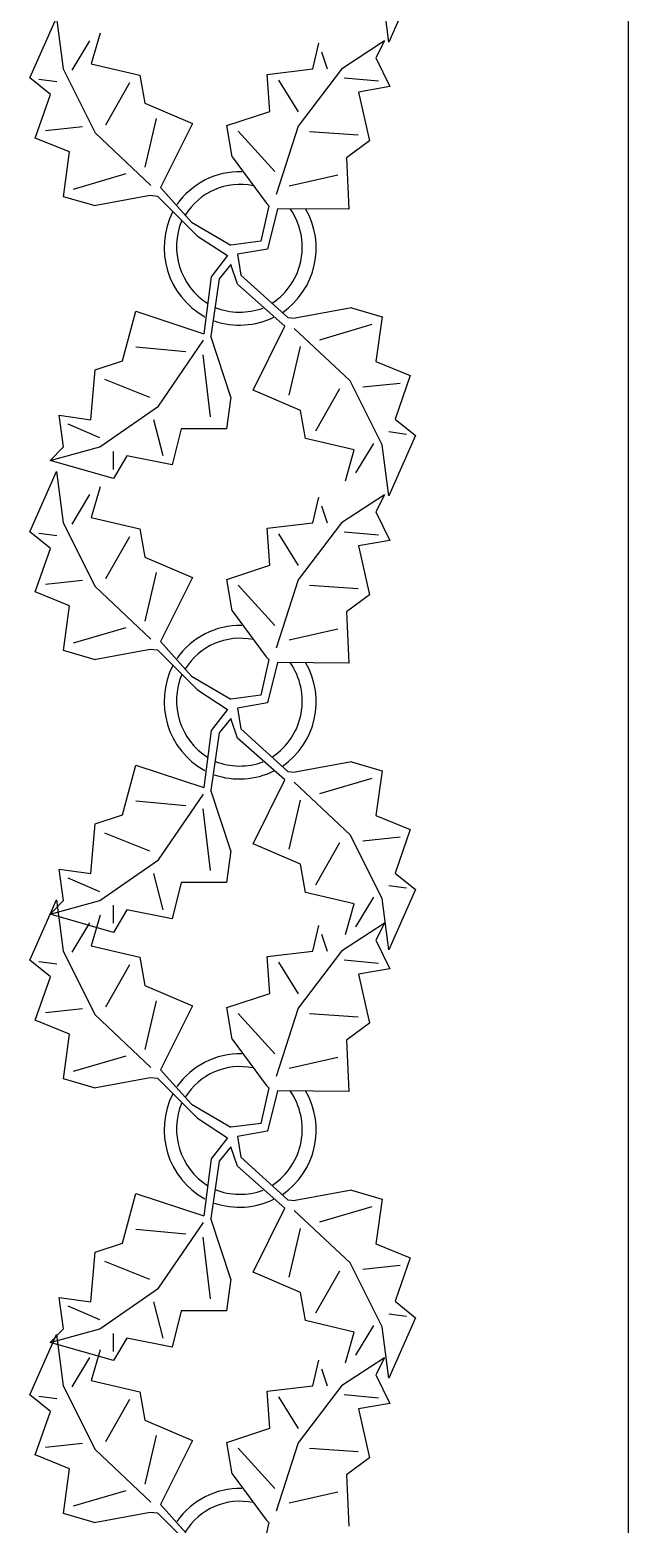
# Model space of a CAD drawing. Header units: inches. Extents: x 8624 to 20537, y 780 to 7738.
# Drawn here: x 17250.8 to 17297.6, y 2326.2 to 2443 of the extents above; entities that cross this region are included whole.
import ezdxf

# ---------------------------------------------------------------- set-up
doc = ezdxf.new("R2010")
doc.units = ezdxf.units.IN
doc.header["$MEASUREMENT"] = 0

msp = doc.modelspace()

# ---------------------------------------------------------------- linework, layer by layer
msp.add_line((17297.59, 2729.61), (17297.59, 1331.61))
at = {"color": 114, "linetype": 'Continuous'}
for p, q in [((17280.96, 2446.79), (17278.87, 2442.08)), ((17278.87, 2442.08), (17278.36, 2446.08)), ((17250.79, 2439.27), (17252.88, 2443.98)), ((17252.88, 2443.98), (17253.39, 2439.98)), ((17256.28, 2442.78), (17255.59, 2440.38)), ((17254.09, 2439.88), (17255.48, 2442.18)), ((17272.93, 2439.97), (17273.39, 2441.98)), ((17278.53, 2442.17), (17275.16, 2439.96)), ((17278.53, 2442.17), (17277.85, 2440.83)), ((17255.59, 2440.38), (17259.39, 2439.49)), ((17273.61, 2441.31), (17274.04, 2439.97)), ((17277.85, 2440.83), (17278.95, 2438.59)), ((17252.39, 2437.97), (17250.79, 2439.27)), ((17251.49, 2439.17), (17252.89, 2438.98)), ((17253.39, 2439.98), (17255.9, 2434.98)), ((17259.39, 2439.49), (17259.79, 2437.29)), ((17269.35, 2439.55), (17272.93, 2439.97)), ((17269.55, 2436.65), (17269.35, 2439.55)), ((17275.16, 2439.96), (17271.78, 2435.51)), ((17275.38, 2439.28), (17278.06, 2439.04)), ((17258.59, 2438.89), (17256.7, 2435.58)), ((17270.24, 2439.1), (17271.78, 2436.63)), ((17278.95, 2438.59), (17276.49, 2438.16)), ((17276.49, 2438.16), (17277.36, 2434.35)), ((17251.2, 2434.57), (17252.39, 2437.97)), ((17259.79, 2437.29), (17263.5, 2435.7)), ((17259.8, 2432.29), (17260.7, 2436.09)), ((17263.5, 2435.7), (17261.01, 2430.69)), ((17266.19, 2435.55), (17269.55, 2436.65)), ((17253.9, 2433.48), (17251.2, 2434.57)), ((17252, 2435.17), (17254.9, 2435.48)), ((17255.9, 2434.98), (17260.24, 2430.87)), ((17266.61, 2433.09), (17266.19, 2435.55)), ((17267.08, 2435.1), (17269.96, 2431.95)), ((17271.78, 2435.51), (17270.05, 2430.16)), ((17276.47, 2434.8), (17272.67, 2435.06)), ((17253.41, 2429.98), (17253.9, 2433.48)), ((17277.36, 2434.35), (17275.56, 2433.02)), ((17266.61, 2433.09), (17269.27, 2429.49)), ((17275.56, 2433.02), (17275.75, 2429)), ((17254.21, 2430.58), (17258.31, 2431.79)), ((17271.07, 2430.82), (17274.88, 2431.69)), ((17255.81, 2429.28), (17253.41, 2429.98)), ((17255.81, 2429.28), (17260.21, 2430.09)), ((17260.21, 2430.09), (17260.78, 2430.03)), ((17260.78, 2430.03), (17263.9, 2426.9)), ((17263.44, 2427.99), (17261.01, 2430.69)), ((17269.49, 2429.27), (17268.85, 2426.5)), ((17269.27, 2429.49), (17269.49, 2429.27)), ((17270.16, 2429.04), (17269.37, 2425.89)), ((17275.75, 2429), (17270.16, 2429.04)), ((17263.44, 2427.99), (17266.5, 2426.19)), ((17263.9, 2426.9), (17266.24, 2425.38)), ((17268.85, 2426.5), (17266.5, 2426.19)), ((17268.85, 2426.5), (17268.85, 2426.5)), ((17266.24, 2425.38), (17264.96, 2423.72)), ((17269.37, 2425.89), (17267.03, 2425.48)), ((17267.03, 2425.48), (17267.29, 2423.85)), ((17266.5, 2424.67), (17265.59, 2423.55)), ((17267.03, 2423.14), (17266.5, 2424.67)), ((17264.96, 2423.72), (17264.39, 2419.26)), ((17265.59, 2423.55), (17264.94, 2419.07)), ((17270.74, 2419.86), (17267.03, 2423.14)), ((17267.29, 2423.85), (17270.97, 2420.53)), ((17258.03, 2417.14), (17259.09, 2421.02)), ((17259.09, 2421.02), (17264.39, 2419.26)), ((17270.97, 2420.53), (17271.54, 2420.47)), ((17275.94, 2421.28), (17271.54, 2420.47)), ((17275.94, 2421.28), (17278.34, 2420.58)), ((17278.34, 2420.58), (17277.85, 2417.08)), ((17268.25, 2414.86), (17270.74, 2419.86)), ((17275.85, 2415.58), (17271.46, 2419.68)), ((17277.54, 2419.98), (17273.44, 2418.77)), ((17262.98, 2417.84), (17259.09, 2418.2)), ((17260.86, 2413.6), (17264.38, 2418.75)), ((17266.52, 2414.31), (17264.94, 2419.07)), ((17271.94, 2418.27), (17271.05, 2414.46)), ((17255.91, 2416.43), (17258.03, 2417.14)), ((17264.31, 2417.61), (17264.89, 2412.77)), ((17277.85, 2417.08), (17280.55, 2415.99)), ((17255.56, 2412.54), (17255.91, 2416.43)), ((17280.55, 2415.99), (17279.36, 2412.58)), ((17256.62, 2415.72), (17260.15, 2414.31)), ((17271.96, 2413.27), (17268.25, 2414.86)), ((17273.16, 2411.67), (17275.05, 2414.97)), ((17278.36, 2410.58), (17275.85, 2415.58)), ((17279.75, 2415.38), (17276.85, 2415.08)), ((17256.26, 2410.42), (17260.86, 2413.6)), ((17266.52, 2414.31), (17266.16, 2411.83)), ((17253.08, 2412.89), (17255.56, 2412.54)), ((17253.43, 2410.42), (17253.08, 2412.89)), ((17261.21, 2409.71), (17260.5, 2412.54)), ((17272.36, 2411.07), (17271.96, 2413.27)), ((17279.36, 2412.58), (17280.96, 2411.29)), ((17256.26, 2411.12), (17253.79, 2412.19)), ((17262.63, 2411.83), (17261.92, 2409)), ((17266.16, 2411.83), (17262.63, 2411.83)), ((17280.26, 2411.39), (17278.86, 2411.58)), ((17280.96, 2411.29), (17278.87, 2406.58)), ((17252.37, 2409.36), (17256.26, 2410.42)), ((17252.37, 2409.36), (17253.43, 2410.42)), ((17257.32, 2408.65), (17257.32, 2410.06)), ((17276.16, 2410.18), (17272.36, 2411.07)), ((17275.47, 2407.77), (17276.16, 2410.18)), ((17277.66, 2410.68), (17276.27, 2408.38)), ((17278.87, 2406.58), (17278.36, 2410.58)), ((17257.32, 2407.94), (17252.37, 2409.36)), ((17258.38, 2409.71), (17257.32, 2407.94)), ((17261.92, 2409), (17258.38, 2409.71)), ((17250.79, 2403.77), (17252.88, 2408.48)), ((17252.88, 2408.48), (17253.39, 2404.48)), ((17254.09, 2404.38), (17255.48, 2406.68)), ((17256.28, 2407.28), (17255.59, 2404.88)), ((17272.93, 2404.47), (17273.39, 2406.48)), ((17278.53, 2406.67), (17275.16, 2404.46)), ((17278.53, 2406.67), (17277.85, 2405.33)), ((17273.61, 2405.81), (17274.04, 2404.47)), ((17277.85, 2405.33), (17278.95, 2403.09)), ((17253.39, 2404.48), (17255.9, 2399.48)), ((17255.59, 2404.88), (17259.39, 2403.99)), ((17269.35, 2404.05), (17272.93, 2404.47)), ((17275.16, 2404.46), (17271.78, 2400.01)), ((17252.39, 2402.47), (17250.79, 2403.77)), ((17251.49, 2403.67), (17252.89, 2403.48)), ((17258.59, 2403.39), (17256.7, 2400.08)), ((17259.39, 2403.99), (17259.79, 2401.79)), ((17269.55, 2401.15), (17269.35, 2404.05)), ((17270.24, 2403.6), (17271.78, 2401.13)), ((17275.38, 2403.78), (17278.06, 2403.54)), ((17278.95, 2403.09), (17276.49, 2402.66)), ((17251.2, 2399.07), (17252.39, 2402.47)), ((17259.79, 2401.79), (17263.5, 2400.2)), ((17276.49, 2402.66), (17277.36, 2398.85)), ((17266.19, 2400.05), (17269.55, 2401.15)), ((17252, 2399.67), (17254.9, 2399.98)), ((17255.9, 2399.48), (17260.24, 2395.37)), ((17259.8, 2396.79), (17260.7, 2400.59)), ((17263.5, 2400.2), (17261.01, 2395.19)), ((17266.61, 2397.59), (17266.19, 2400.05)), ((17267.08, 2399.6), (17269.96, 2396.45)), ((17271.78, 2400.01), (17270.05, 2394.66)), ((17276.47, 2399.3), (17272.67, 2399.56)), ((17253.9, 2397.98), (17251.2, 2399.07)), ((17277.36, 2398.85), (17275.56, 2397.52)), ((17253.41, 2394.48), (17253.9, 2397.98)), ((17266.61, 2397.59), (17269.27, 2393.99)), ((17275.56, 2397.52), (17275.75, 2393.5)), ((17254.21, 2395.08), (17258.31, 2396.29)), ((17271.07, 2395.32), (17274.88, 2396.19)), ((17263.44, 2392.49), (17261.01, 2395.19)), ((17255.81, 2393.78), (17253.41, 2394.48)), ((17255.81, 2393.78), (17260.21, 2394.59)), ((17260.21, 2394.59), (17260.78, 2394.53)), ((17260.78, 2394.53), (17263.9, 2391.4)), ((17269.49, 2393.77), (17268.85, 2391)), ((17269.27, 2393.99), (17269.49, 2393.77)), ((17263.44, 2392.49), (17266.5, 2390.69)), ((17270.16, 2393.54), (17269.37, 2390.39)), ((17275.75, 2393.5), (17270.16, 2393.54)), ((17263.9, 2391.4), (17266.24, 2389.88)), ((17268.85, 2391), (17266.5, 2390.69)), ((17269.37, 2390.39), (17267.03, 2389.98)), ((17268.85, 2391), (17268.85, 2391)), ((17266.24, 2389.88), (17264.96, 2388.22)), ((17266.5, 2389.17), (17265.59, 2388.05)), ((17267.03, 2387.64), (17266.5, 2389.17)), ((17267.03, 2389.98), (17267.29, 2388.35)), ((17264.96, 2388.22), (17264.39, 2383.76)), ((17265.59, 2388.05), (17264.94, 2383.57)), ((17267.29, 2388.35), (17270.97, 2385.03)), ((17270.74, 2384.36), (17267.03, 2387.64)), ((17258.03, 2381.64), (17259.09, 2385.52)), ((17259.09, 2385.52), (17264.39, 2383.76)), ((17275.94, 2385.78), (17271.54, 2384.97)), ((17275.94, 2385.78), (17278.34, 2385.08)), ((17268.25, 2379.36), (17270.74, 2384.36)), ((17270.97, 2385.03), (17271.54, 2384.97)), ((17277.54, 2384.48), (17273.44, 2383.27)), ((17278.34, 2385.08), (17277.85, 2381.58)), ((17260.86, 2378.1), (17264.38, 2383.25)), ((17266.52, 2378.81), (17264.94, 2383.57)), ((17275.85, 2380.08), (17271.46, 2384.18)), ((17262.98, 2382.34), (17259.09, 2382.7)), ((17264.31, 2382.11), (17264.89, 2377.27)), ((17271.94, 2382.77), (17271.05, 2378.96)), ((17255.56, 2377.04), (17255.91, 2380.93)), ((17255.91, 2380.93), (17258.03, 2381.64)), ((17277.85, 2381.58), (17280.55, 2380.49)), ((17256.62, 2380.22), (17260.15, 2378.81)), ((17278.36, 2375.08), (17275.85, 2380.08)), ((17279.75, 2379.88), (17276.85, 2379.58)), ((17280.55, 2380.49), (17279.36, 2377.08)), ((17266.52, 2378.81), (17266.16, 2376.33)), ((17271.96, 2377.77), (17268.25, 2379.36)), ((17273.16, 2376.17), (17275.05, 2379.47)), ((17253.08, 2377.39), (17255.56, 2377.04)), ((17253.43, 2374.92), (17253.08, 2377.39)), ((17256.26, 2374.92), (17260.86, 2378.1)), ((17272.36, 2375.57), (17271.96, 2377.77)), ((17256.26, 2375.62), (17253.79, 2376.69)), ((17261.21, 2374.21), (17260.5, 2377.04)), ((17262.63, 2376.33), (17261.92, 2373.5)), ((17266.16, 2376.33), (17262.63, 2376.33)), ((17280.26, 2375.89), (17278.86, 2376.08)), ((17279.36, 2377.08), (17280.96, 2375.79)), ((17250.79, 2370.27), (17252.88, 2374.98)), ((17252.37, 2373.86), (17256.26, 2374.92)), ((17252.37, 2373.86), (17253.43, 2374.92)), ((17252.88, 2374.98), (17253.39, 2370.98)), ((17276.16, 2374.68), (17272.36, 2375.57)), ((17277.66, 2375.18), (17276.27, 2372.88)), ((17278.87, 2371.08), (17278.36, 2375.08)), ((17280.96, 2375.79), (17278.87, 2371.08)), ((17257.32, 2372.44), (17252.37, 2373.86)), ((17256.28, 2373.78), (17255.59, 2371.38)), ((17257.32, 2373.15), (17257.32, 2374.56)), ((17258.38, 2374.21), (17257.32, 2372.44)), ((17261.92, 2373.5), (17258.38, 2374.21)), ((17275.47, 2372.27), (17276.16, 2374.68)), ((17254.09, 2370.88), (17255.48, 2373.18)), ((17272.93, 2370.97), (17273.39, 2372.98)), ((17278.53, 2373.17), (17275.16, 2370.96)), ((17278.53, 2373.17), (17277.85, 2371.83)), ((17273.61, 2372.31), (17274.04, 2370.97)), ((17277.85, 2371.83), (17278.95, 2369.59)), ((17252.39, 2368.97), (17250.79, 2370.27)), ((17253.39, 2370.98), (17255.9, 2365.98)), ((17255.59, 2371.38), (17259.39, 2370.49)), ((17259.39, 2370.49), (17259.79, 2368.29)), ((17269.35, 2370.55), (17272.93, 2370.97)), ((17269.55, 2367.65), (17269.35, 2370.55)), ((17275.16, 2370.96), (17271.78, 2366.51)), ((17275.38, 2370.28), (17278.06, 2370.04)), ((17251.49, 2370.17), (17252.89, 2369.98)), ((17258.59, 2369.89), (17256.7, 2366.58)), ((17270.24, 2370.1), (17271.78, 2367.63)), ((17278.95, 2369.59), (17276.49, 2369.16)), ((17276.49, 2369.16), (17277.36, 2365.35)), ((17251.2, 2365.57), (17252.39, 2368.97)), ((17259.79, 2368.29), (17263.5, 2366.7)), ((17259.8, 2363.29), (17260.7, 2367.09)), ((17266.19, 2366.55), (17269.55, 2367.65)), ((17253.9, 2364.48), (17251.2, 2365.57)), ((17252, 2366.17), (17254.9, 2366.48)), ((17255.9, 2365.98), (17260.24, 2361.87)), ((17263.5, 2366.7), (17261.01, 2361.69)), ((17266.61, 2364.09), (17266.19, 2366.55)), ((17267.08, 2366.1), (17269.96, 2362.95)), ((17271.78, 2366.51), (17270.05, 2361.16)), ((17276.47, 2365.8), (17272.67, 2366.06)), ((17253.41, 2360.98), (17253.9, 2364.48)), ((17277.36, 2365.35), (17275.56, 2364.02)), ((17266.61, 2364.09), (17269.27, 2360.49)), ((17275.56, 2364.02), (17275.75, 2360)), ((17254.21, 2361.58), (17258.31, 2362.79)), ((17271.07, 2361.82), (17274.88, 2362.69)), ((17255.81, 2360.28), (17253.41, 2360.98)), ((17255.81, 2360.28), (17260.21, 2361.09)), ((17260.21, 2361.09), (17260.78, 2361.03)), ((17260.78, 2361.03), (17263.9, 2357.9)), ((17263.44, 2358.99), (17261.01, 2361.69)), ((17269.49, 2360.27), (17268.85, 2357.5)), ((17269.27, 2360.49), (17269.49, 2360.27)), ((17270.16, 2360.04), (17269.37, 2356.89)), ((17275.75, 2360), (17270.16, 2360.04)), ((17263.44, 2358.99), (17266.5, 2357.19)), ((17263.9, 2357.9), (17266.24, 2356.38)), ((17268.85, 2357.5), (17266.5, 2357.19)), ((17268.85, 2357.5), (17268.85, 2357.5)), ((17266.24, 2356.38), (17264.96, 2354.72)), ((17269.37, 2356.89), (17267.03, 2356.48)), ((17267.03, 2356.48), (17267.29, 2354.85)), ((17266.5, 2355.67), (17265.59, 2354.55)), ((17267.03, 2354.14), (17266.5, 2355.67)), ((17264.96, 2354.72), (17264.39, 2350.26)), ((17265.59, 2354.55), (17264.94, 2350.07)), ((17270.74, 2350.86), (17267.03, 2354.14)), ((17267.29, 2354.85), (17270.97, 2351.53)), ((17258.03, 2348.14), (17259.09, 2352.02)), ((17259.09, 2352.02), (17264.39, 2350.26)), ((17270.97, 2351.53), (17271.54, 2351.47)), ((17275.94, 2352.28), (17271.54, 2351.47)), ((17275.94, 2352.28), (17278.34, 2351.58)), ((17278.34, 2351.58), (17277.85, 2348.08)), ((17268.25, 2345.86), (17270.74, 2350.86)), ((17275.85, 2346.58), (17271.46, 2350.68)), ((17277.54, 2350.98), (17273.44, 2349.77)), ((17262.98, 2348.84), (17259.09, 2349.2)), ((17260.86, 2344.6), (17264.38, 2349.75)), ((17266.52, 2345.31), (17264.94, 2350.07)), ((17271.94, 2349.27), (17271.05, 2345.46)), ((17255.91, 2347.43), (17258.03, 2348.14)), ((17264.31, 2348.61), (17264.89, 2343.77)), ((17277.85, 2348.08), (17280.55, 2346.99)), ((17255.56, 2343.54), (17255.91, 2347.43)), ((17280.55, 2346.99), (17279.36, 2343.58)), ((17256.62, 2346.72), (17260.15, 2345.31)), ((17271.96, 2344.27), (17268.25, 2345.86)), ((17273.16, 2342.67), (17275.05, 2345.97)), ((17278.36, 2341.58), (17275.85, 2346.58)), ((17279.75, 2346.38), (17276.85, 2346.08)), ((17256.26, 2341.42), (17260.86, 2344.6)), ((17266.52, 2345.31), (17266.16, 2342.83)), ((17253.08, 2343.89), (17255.56, 2343.54)), ((17253.43, 2341.42), (17253.08, 2343.89)), ((17261.21, 2340.71), (17260.5, 2343.54)), ((17272.36, 2342.07), (17271.96, 2344.27)), ((17279.36, 2343.58), (17280.96, 2342.29)), ((17256.26, 2342.12), (17253.79, 2343.19)), ((17262.63, 2342.83), (17261.92, 2340)), ((17266.16, 2342.83), (17262.63, 2342.83)), ((17280.26, 2342.39), (17278.86, 2342.58)), ((17280.96, 2342.29), (17278.87, 2337.58)), ((17252.37, 2340.36), (17256.26, 2341.42)), ((17252.37, 2340.36), (17253.43, 2341.42)), ((17257.32, 2339.65), (17257.32, 2341.06)), ((17276.16, 2341.18), (17272.36, 2342.07)), ((17275.47, 2338.77), (17276.16, 2341.18)), ((17277.66, 2341.68), (17276.27, 2339.38)), ((17278.87, 2337.58), (17278.36, 2341.58)), ((17250.79, 2336.27), (17252.88, 2340.98)), ((17257.32, 2338.94), (17252.37, 2340.36)), ((17252.88, 2340.98), (17253.39, 2336.98)), ((17258.38, 2340.71), (17257.32, 2338.94)), ((17261.92, 2340), (17258.38, 2340.71)), ((17254.09, 2336.88), (17255.48, 2339.18)), ((17256.28, 2339.78), (17255.59, 2337.38)), ((17272.93, 2336.97), (17273.39, 2338.98)), ((17278.53, 2339.17), (17275.16, 2336.96)), ((17278.53, 2339.17), (17277.85, 2337.83)), ((17273.61, 2338.31), (17274.04, 2336.97)), ((17277.85, 2337.83), (17278.95, 2335.59)), ((17253.39, 2336.98), (17255.9, 2331.98)), ((17255.59, 2337.38), (17259.39, 2336.49)), ((17259.39, 2336.49), (17259.79, 2334.29)), ((17269.35, 2336.55), (17272.93, 2336.97)), ((17269.55, 2333.65), (17269.35, 2336.55)), ((17275.16, 2336.96), (17271.78, 2332.51)), ((17252.39, 2334.97), (17250.79, 2336.27)), ((17251.49, 2336.17), (17252.89, 2335.98)), ((17258.59, 2335.89), (17256.7, 2332.58)), ((17270.24, 2336.1), (17271.78, 2333.63)), ((17275.38, 2336.28), (17278.06, 2336.04)), ((17278.95, 2335.59), (17276.49, 2335.16)), ((17276.49, 2335.16), (17277.36, 2331.35)), ((17251.2, 2331.57), (17252.39, 2334.97)), ((17259.79, 2334.29), (17263.5, 2332.7)), ((17259.8, 2329.29), (17260.7, 2333.09)), ((17266.19, 2332.55), (17269.55, 2333.65)), ((17252, 2332.17), (17254.9, 2332.48)), ((17255.9, 2331.98), (17260.24, 2327.87)), ((17263.5, 2332.7), (17261.01, 2327.69)), ((17266.61, 2330.09), (17266.19, 2332.55)), ((17267.08, 2332.1), (17269.96, 2328.95)), ((17271.78, 2332.51), (17270.05, 2327.16)), ((17276.47, 2331.8), (17272.67, 2332.06)), ((17253.9, 2330.48), (17251.2, 2331.57)), ((17253.41, 2326.98), (17253.9, 2330.48)), ((17277.36, 2331.35), (17275.56, 2330.02)), ((17266.61, 2330.09), (17269.27, 2326.49)), ((17275.56, 2330.02), (17275.75, 2326)), ((17254.21, 2327.58), (17258.31, 2328.79)), ((17271.07, 2327.82), (17274.88, 2328.69)), ((17255.81, 2326.28), (17253.41, 2326.98)), ((17255.81, 2326.28), (17260.21, 2327.09)), ((17260.21, 2327.09), (17260.78, 2327.03)), ((17260.78, 2327.03), (17263.9, 2323.9)), ((17263.44, 2324.99), (17261.01, 2327.69)), ((17269.49, 2326.27), (17268.85, 2323.5)), ((17269.27, 2326.49), (17269.49, 2326.27))]:
    msp.add_line(p, q, dxfattribs=at)
for centre, radius, start, end in [((17267.22, 2425.94), 6, 88.6147, 145.1169), ((17267.22, 2425.94), 5, 78.1647, 148.6725), ((17267.44, 2425.99), 6.15, 152.5812, 241.2714), ((17266.85, 2426.03), 5.25, 303.8219, 34.9414), ((17267.06, 2425.97), 6.13, 304.3757, 30.1028), ((17267.55, 2426.08), 5.29, 157.3711, 237.472), ((17267.19, 2426.07), 6.13, 251.2017, 296.0918), ((17267.22, 2426.23), 5.28, 248.4094, 290.0301), ((17267.22, 2390.44), 6, 88.6147, 145.1169), ((17267.22, 2390.44), 5, 78.1647, 148.6725), ((17267.44, 2390.49), 6.15, 152.5812, 241.2714), ((17267.55, 2390.58), 5.29, 157.3711, 237.472), ((17266.85, 2390.53), 5.25, 303.8219, 34.9414), ((17267.06, 2390.47), 6.13, 304.3757, 30.1028), ((17267.22, 2390.73), 5.28, 248.4094, 290.0301), ((17267.19, 2390.57), 6.13, 251.2017, 296.0918), ((17267.22, 2356.94), 6, 88.6147, 145.1169), ((17267.22, 2356.94), 5, 78.1647, 148.6725), ((17267.44, 2356.99), 6.15, 152.5812, 241.2714), ((17266.85, 2357.03), 5.25, 303.8219, 34.9414), ((17267.06, 2356.97), 6.13, 304.3757, 30.1028), ((17267.55, 2357.08), 5.29, 157.3711, 237.472), ((17267.19, 2357.07), 6.13, 251.2017, 296.0918), ((17267.22, 2357.23), 5.28, 248.4094, 290.0301), ((17267.22, 2322.94), 6, 88.6147, 145.1169), ((17267.22, 2322.94), 5, 78.1647, 148.6725)]:
    msp.add_arc(centre, radius, start, end, dxfattribs=at)

doc.saveas('drawing.dxf')
